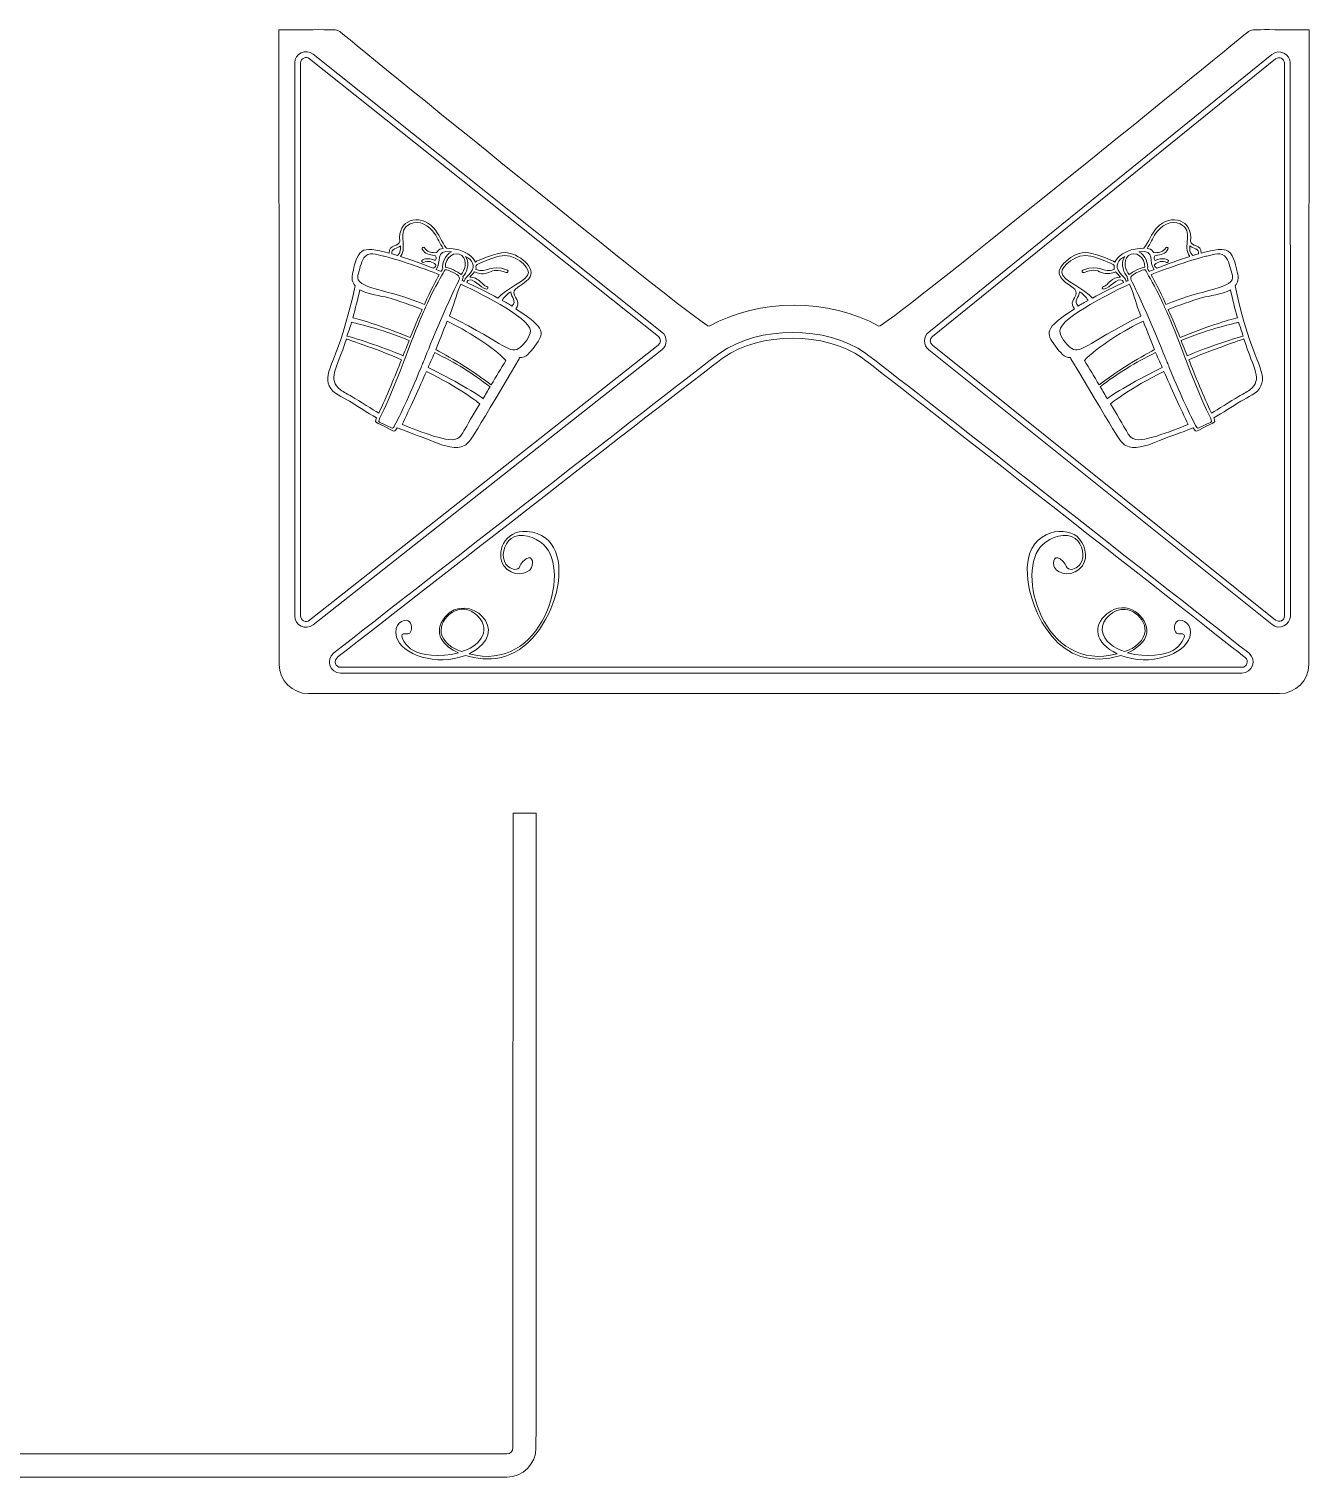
# Model space of a CAD drawing. Header units: inches. Extents: x 0.8 to 13.1, y 0.3 to 9.6.
# Drawn here: x 6.99 to 13.13, y 0.3 to 7.25 of the extents above; entities that cross this region are included whole.
import ezdxf

# ---------------------------------------------------------------- set-up
doc = ezdxf.new("R2010")
doc.units = ezdxf.units.IN
doc.header["$MEASUREMENT"] = 0
doc.layers.add('_U+0421_U+043B_U+043E_U+0439 1', color=7, linetype='Continuous')

msp = doc.modelspace()

# ---------------------------------------------------------------- linework, layer by layer
at = {"layer": '_U+0421_U+043B_U+043E_U+0439 1', "color": 12, "lineweight": 9, "true_color": 0xe30613}
for points, knots in [([(13.1297, 7.2473), (13.1297, 7.2473), (13.129, 4.4601), (13.1285, 4.2015), (13.1284, 4.1242), (13.0657, 4.0618), (12.9884, 4.0618), (12.9884, 4.0618), (8.3276, 4.0618), (8.3276, 4.0618), (8.2503, 4.0618), (8.1876, 4.1242), (8.1875, 4.2015), (8.187, 4.4601), (8.1863, 7.2473), (8.1863, 7.2473), (8.4734, 7.2473), (8.463, 7.251), (8.4811, 7.2362), (8.6438, 7.1035), (10.2283, 5.812), (10.2509, 5.8247), (10.4907, 5.9589), (10.8262, 5.9587), (11.0656, 5.8247), (11.0882, 5.812), (12.6728, 7.1035), (12.8356, 7.2363), (12.8537, 7.2511), (12.8437, 7.2473), (13.1297, 7.2473)], [0, 0, 0, 0, 1, 1, 1, 2, 2, 2, 3, 3, 3, 4, 4, 4, 5, 5, 5, 6, 6, 6, 7, 7, 7, 8, 8, 8, 9, 9, 9, 10, 10, 10, 10]), ([(9.3098, 3.488), (9.3098, 3.488), (9.3091, 0.6863), (9.3087, 0.4425), (9.3087, 0.4266), (9.2956, 0.4136), (9.2797, 0.4136), (9.2797, 0.4136), (4.6189, 0.4136), (4.6189, 0.4136), (4.6029, 0.4136), (4.5899, 0.4266), (4.5899, 0.4425), (4.5894, 0.6863), (4.5887, 3.488), (4.5887, 3.488), (4.5887, 3.488), (4.4776, 3.488), (4.4776, 3.488), (4.4776, 3.488), (4.4783, 0.7008), (4.4788, 0.4423), (4.4789, 0.365), (4.5416, 0.3025), (4.6189, 0.3025), (4.6189, 0.3025), (9.2797, 0.3025), (9.2797, 0.3025), (9.357, 0.3025), (9.4197, 0.365), (9.4198, 0.4423), (9.4202, 0.7008), (9.4209, 3.488), (9.4209, 3.488), (9.4209, 3.488), (9.3098, 3.488), (9.3098, 3.488), (9.3098, 3.488), (9.3098, 3.488), (9.3098, 3.488)], [0, 0, 0, 0, 1, 1, 1, 2, 2, 2, 3, 3, 3, 4, 4, 4, 5, 5, 5, 6, 6, 6, 7, 7, 7, 8, 8, 8, 9, 9, 9, 10, 10, 10, 11, 11, 11, 12, 12, 12, 13, 13, 13, 13])]:
    msp.add_open_spline(points, degree=3, knots=knots, dxfattribs=at)
at = {"layer": '_U+0421_U+043B_U+043E_U+0439 1', "color": 7, "lineweight": 9, "true_color": 0xffffff}
for points, knots in [([(10.0243, 5.7967), (10.0243, 5.7967), (8.3502, 7.1301), (8.3502, 7.1301), (8.3147, 7.1583), (8.2622, 7.1331), (8.2622, 7.0878), (8.2622, 6.6283), (8.2622, 4.8942), (8.2622, 4.4343), (8.2622, 4.389), (8.3143, 4.3638), (8.3499, 4.3918), (8.3499, 4.3918), (10.0241, 5.7118), (10.0241, 5.7118), (10.0515, 5.7334), (10.0516, 5.7749), (10.0243, 5.7967)], [0, 0, 0, 0, 1, 1, 1, 2, 2, 2, 3, 3, 3, 4, 4, 4, 5, 5, 5, 6, 6, 6, 6]), ([(13.0398, 7.0867), (13.0398, 7.1323), (12.987, 7.1573), (12.9516, 7.1287), (12.9516, 7.1287), (11.3045, 5.7964), (11.3045, 5.7964), (11.2776, 5.7746), (11.2777, 5.7336), (11.3047, 5.712), (11.3047, 5.712), (12.9519, 4.3931), (12.9519, 4.3931), (12.9874, 4.3647), (13.0399, 4.3899), (13.0399, 4.4353), (13.0399, 4.8965), (13.0399, 6.6259), (13.0398, 7.0867)], [0, 0, 0, 0, 1, 1, 1, 2, 2, 2, 3, 3, 3, 4, 4, 4, 5, 5, 5, 6, 6, 6, 6]), ([(10.0069, 5.7336), (10.0069, 5.7336), (8.3327, 4.4136), (8.3327, 4.4136), (8.3152, 4.3998), (8.2899, 4.4122), (8.2899, 4.4343), (8.2899, 4.7479), (8.29, 7.0234), (8.29, 7.0878), (8.29, 7.1101), (8.3156, 7.1221), (8.3328, 7.1083), (8.3328, 7.1083), (10.007, 5.7749), (10.007, 5.7749), (10.0203, 5.7643), (10.0203, 5.7441), (10.0069, 5.7336)], [0, 0, 0, 0, 1, 1, 1, 2, 2, 2, 3, 3, 3, 4, 4, 4, 5, 5, 5, 6, 6, 6, 6]), ([(12.9693, 4.4148), (12.9693, 4.4148), (11.322, 5.7337), (11.322, 5.7337), (11.3089, 5.7442), (11.3088, 5.7642), (11.3219, 5.7748), (11.3219, 5.7748), (12.9691, 7.1071), (12.9691, 7.1071), (12.9864, 7.1211), (13.0121, 7.1091), (13.0121, 7.0867), (13.0121, 7.0867), (13.0121, 4.4353), (13.0121, 4.4353), (13.0122, 4.4132), (12.9867, 4.4008), (12.9693, 4.4148)], [0, 0, 0, 0, 1, 1, 1, 2, 2, 2, 3, 3, 3, 4, 4, 4, 5, 5, 5, 6, 6, 6, 6]), ([(9.3232, 5.9086), (9.3475, 5.9333), (9.3226, 5.9591), (9.3165, 5.973), (9.3011, 6.0083), (9.3469, 6.0112), (9.385, 6.0527), (9.4295, 6.1012), (9.3335, 6.1773), (9.2715, 6.1779), (9.233, 6.1782), (9.1331, 6.1379), (9.1294, 6.1326), (9.1222, 6.1494), (9.0832, 6.1976), (8.9904, 6.1993), (8.965, 6.2288), (8.9552, 6.268), (8.928, 6.2967), (8.8573, 6.3713), (8.7544, 6.3334), (8.7663, 6.2331), (8.7644, 6.2046), (8.7131, 6.2182), (8.7148, 6.176), (8.6513, 6.193), (8.6042, 6.1986), (8.5861, 6.1856), (8.5531, 6.1618), (8.5476, 6.1053), (8.5416, 6.0847), (8.5328, 6.0553), (8.5384, 6.0338), (8.5523, 6.0179), (8.4713, 5.6469), (8.3961, 5.6112), (8.4279, 5.5382), (8.4443, 5.5009), (8.492, 5.4842), (8.5243, 5.4648), (8.568, 5.4386), (8.6101, 5.4099), (8.6544, 5.3849), (8.6473, 5.3705), (8.6473, 5.3635), (8.6623, 5.3579), (8.738, 5.326), (8.7357, 5.3058), (8.7533, 5.3374), (8.8164, 5.312), (8.8569, 5.2988), (8.9154, 5.277), (8.9509, 5.2592), (9.0219, 5.234), (9.0609, 5.2459), (9.1065, 5.26), (9.0978, 5.2675), (9.3398, 5.6679), (9.3411, 5.6702), (9.3415, 5.6723), (9.3414, 5.6743), (9.3726, 5.6734), (9.3911, 5.6979), (9.414, 5.7292), (9.4606, 5.7927), (9.4719, 5.8108), (9.3232, 5.9086)], [0, 0, 0, 0, 1, 1, 1, 2, 2, 2, 3, 3, 3, 4, 4, 4, 5, 5, 5, 6, 6, 6, 7, 7, 7, 8, 8, 8, 9, 9, 9, 10, 10, 10, 11, 11, 11, 12, 12, 12, 13, 13, 13, 14, 14, 14, 15, 15, 15, 16, 16, 16, 17, 17, 17, 18, 18, 18, 19, 19, 19, 20, 20, 20, 21, 21, 21, 22, 22, 22, 22]), ([(8.8154, 6.3155), (8.8606, 6.337), (8.9075, 6.3065), (8.9334, 6.2695), (8.9493, 6.2468), (8.9582, 6.2203), (8.9747, 6.1983), (8.9636, 6.1965), (8.953, 6.1928), (8.9466, 6.1835), (8.944, 6.1798), (8.9398, 6.1775), (8.9352, 6.1776), (8.9152, 6.1777), (8.8956, 6.1823), (8.8848, 6.2014), (8.8807, 6.2087), (8.8701, 6.2013), (8.8742, 6.1941), (8.8864, 6.1724), (8.9086, 6.1657), (8.9315, 6.1648), (8.9409, 6.1644), (8.9402, 6.1563), (8.9405, 6.1476), (8.9407, 6.1425), (8.9353, 6.1393), (8.9308, 6.1416), (8.9141, 6.1501), (8.8945, 6.1509), (8.8762, 6.1433), (8.8685, 6.1401), (8.8729, 6.128), (8.8806, 6.1312), (8.9015, 6.1398), (8.9226, 6.1355), (8.9387, 6.1199), (8.9427, 6.1135), (8.9345, 6.1094), (8.9298, 6.1052), (8.9289, 6.1044), (8.9283, 6.1035), (8.928, 6.1025), (8.8763, 6.123), (8.8217, 6.1432), (8.769, 6.16), (8.8083, 6.2039), (8.7457, 6.2824), (8.8154, 6.3155)], [0, 0, 0, 0, 1, 1, 1, 2, 2, 2, 3, 3, 3, 4, 4, 4, 5, 5, 5, 6, 6, 6, 7, 7, 7, 8, 8, 8, 9, 9, 9, 10, 10, 10, 11, 11, 11, 12, 12, 12, 13, 13, 13, 14, 14, 14, 15, 15, 15, 16, 16, 16, 16]), ([(12.7854, 6.0847), (12.7793, 6.1053), (12.7738, 6.1618), (12.7408, 6.1856), (12.7228, 6.1986), (12.6757, 6.193), (12.6122, 6.176), (12.6139, 6.2184), (12.5626, 6.2044), (12.5607, 6.2331), (12.5726, 6.3334), (12.4697, 6.3713), (12.399, 6.2967), (12.3718, 6.268), (12.362, 6.2288), (12.3366, 6.1993), (12.2438, 6.1976), (12.2048, 6.1494), (12.1976, 6.1326), (12.1939, 6.1379), (12.094, 6.1782), (12.0555, 6.1779), (12.0171, 6.1775), (11.9773, 6.1531), (11.9517, 6.1256), (11.904, 6.0741), (11.9424, 6.0446), (11.9984, 6.0096), (12.0107, 6.0019), (12.0163, 5.9863), (12.0105, 5.973), (12.0044, 5.9591), (11.9795, 5.9333), (12.0039, 5.9085), (11.8556, 5.8111), (11.866, 5.7932), (11.913, 5.7292), (11.936, 5.6979), (11.9544, 5.6734), (11.9856, 5.6743), (11.9855, 5.6722), (11.9859, 5.6702), (11.9873, 5.6679), (12.2293, 5.2675), (12.2205, 5.26), (12.2661, 5.2459), (12.3051, 5.2339), (12.3761, 5.2592), (12.4116, 5.277), (12.4701, 5.2988), (12.5106, 5.3119), (12.5737, 5.3373), (12.5913, 5.3058), (12.589, 5.326), (12.6647, 5.3579), (12.6797, 5.3635), (12.6797, 5.3704), (12.6727, 5.3849), (12.7169, 5.4099), (12.759, 5.4386), (12.8027, 5.4648), (12.835, 5.4842), (12.8828, 5.5009), (12.8991, 5.5382), (12.9309, 5.6112), (12.8558, 5.6468), (12.7748, 6.0179), (12.7886, 6.0338), (12.7942, 6.0553), (12.7854, 6.0847)], [0, 0, 0, 0, 1, 1, 1, 2, 2, 2, 3, 3, 3, 4, 4, 4, 5, 5, 5, 6, 6, 6, 7, 7, 7, 8, 8, 8, 9, 9, 9, 10, 10, 10, 11, 11, 11, 12, 12, 12, 13, 13, 13, 14, 14, 14, 15, 15, 15, 16, 16, 16, 17, 17, 17, 18, 18, 18, 19, 19, 19, 20, 20, 20, 21, 21, 21, 22, 22, 22, 23, 23, 23, 23]), ([(12.3936, 6.2695), (12.4195, 6.3065), (12.4664, 6.337), (12.5116, 6.3155), (12.5813, 6.2824), (12.5187, 6.2039), (12.558, 6.16), (12.5053, 6.1432), (12.4507, 6.123), (12.399, 6.1025), (12.3986, 6.1035), (12.3981, 6.1044), (12.3972, 6.1052), (12.3925, 6.1093), (12.3843, 6.1135), (12.3883, 6.1199), (12.4044, 6.1355), (12.4255, 6.1398), (12.4464, 6.1311), (12.4541, 6.1279), (12.4585, 6.1401), (12.4508, 6.1433), (12.4324, 6.1509), (12.4129, 6.1501), (12.3962, 6.1415), (12.3917, 6.1392), (12.3863, 6.1425), (12.3865, 6.1476), (12.3868, 6.1563), (12.3861, 6.1644), (12.3955, 6.1648), (12.4184, 6.1657), (12.4406, 6.1724), (12.4528, 6.194), (12.4569, 6.2012), (12.4463, 6.2087), (12.4422, 6.2014), (12.4314, 6.1823), (12.4118, 6.1777), (12.3918, 6.1775), (12.3872, 6.1775), (12.383, 6.1797), (12.3804, 6.1835), (12.3739, 6.1928), (12.3634, 6.1964), (12.3523, 6.1983), (12.3688, 6.2203), (12.3777, 6.2468), (12.3936, 6.2695)], [0, 0, 0, 0, 1, 1, 1, 2, 2, 2, 3, 3, 3, 4, 4, 4, 5, 5, 5, 6, 6, 6, 7, 7, 7, 8, 8, 8, 9, 9, 9, 10, 10, 10, 11, 11, 11, 12, 12, 12, 13, 13, 13, 14, 14, 14, 15, 15, 15, 16, 16, 16, 16]), ([(8.5654, 6.068), (8.5733, 6.0963), (8.5781, 6.1285), (8.5943, 6.1531), (8.6157, 6.1857), (8.6559, 6.1672), (8.6882, 6.1615), (8.6968, 6.1617), (8.8921, 6.101), (8.9552, 6.0714), (8.9397, 6.0425), (8.9178, 6.0034), (8.8842, 5.9294), (8.714, 6.0023), (8.5477, 6.005), (8.5654, 6.068)], [0, 0, 0, 0, 1, 1, 1, 2, 2, 2, 3, 3, 3, 4, 4, 4, 5, 5, 5, 5]), ([(8.7693, 6.2099), (8.771, 6.1933), (8.7701, 6.1773), (8.7567, 6.1657), (8.7562, 6.1653), (8.7559, 6.1647), (8.7555, 6.1642), (8.7461, 6.1671), (8.737, 6.1698), (8.7281, 6.1723), (8.7221, 6.1972), (8.7548, 6.1961), (8.7693, 6.2099)], [0, 0, 0, 0, 1, 1, 1, 2, 2, 2, 3, 3, 3, 4, 4, 4, 4]), ([(9.0137, 6.1824), (8.983, 6.1666), (8.9671, 6.1218), (8.9726, 6.1018), (8.971, 6.0993), (8.9668, 6.0905), (8.9651, 6.0877), (8.965, 6.0877), (8.9403, 6.0976), (8.9403, 6.0976), (8.9704, 6.1281), (8.9293, 6.1957), (9.0137, 6.1824)], [0, 0, 0, 0, 1, 1, 1, 2, 2, 2, 3, 3, 3, 4, 4, 4, 4]), ([(9.0636, 6.1637), (9.0943, 6.1375), (9.0762, 6.0897), (9.0609, 6.0732), (9.0427, 6.0859), (9.0055, 6.1075), (8.9849, 6.1073), (8.9821, 6.1541), (9.0329, 6.1899), (9.0636, 6.1637)], [0, 0, 0, 0, 1, 1, 1, 2, 2, 2, 3, 3, 3, 3]), ([(12.2634, 6.1637), (12.2941, 6.19), (12.3449, 6.1541), (12.3421, 6.1073), (12.3215, 6.1075), (12.2843, 6.0859), (12.2661, 6.0732), (12.2508, 6.0897), (12.2327, 6.1375), (12.2634, 6.1637)], [0, 0, 0, 0, 1, 1, 1, 2, 2, 2, 3, 3, 3, 3]), ([(12.3867, 6.0976), (12.3867, 6.0976), (12.362, 6.0877), (12.3619, 6.0877), (12.3602, 6.0905), (12.356, 6.0993), (12.3544, 6.1018), (12.3599, 6.1218), (12.3441, 6.1666), (12.3133, 6.1824), (12.3977, 6.1957), (12.3566, 6.1281), (12.3867, 6.0976)], [0, 0, 0, 0, 1, 1, 1, 2, 2, 2, 3, 3, 3, 4, 4, 4, 4]), ([(12.6388, 6.1615), (12.6711, 6.1672), (12.7113, 6.1856), (12.7327, 6.1531), (12.7489, 6.1284), (12.7537, 6.0963), (12.7616, 6.068), (12.7793, 6.005), (12.6131, 6.0023), (12.4428, 5.9293), (12.4092, 6.0034), (12.3873, 6.0425), (12.3718, 6.0714), (12.4349, 6.101), (12.6302, 6.1617), (12.6388, 6.1615)], [0, 0, 0, 0, 1, 1, 1, 2, 2, 2, 3, 3, 3, 4, 4, 4, 5, 5, 5, 5]), ([(12.5577, 6.2099), (12.5722, 6.1961), (12.6049, 6.1972), (12.5989, 6.1723), (12.59, 6.1698), (12.5809, 6.1671), (12.5715, 6.1642), (12.5711, 6.1647), (12.5708, 6.1653), (12.5703, 6.1658), (12.5569, 6.1773), (12.556, 6.1933), (12.5577, 6.2099)], [0, 0, 0, 0, 1, 1, 1, 2, 2, 2, 3, 3, 3, 4, 4, 4, 4]), ([(9.1048, 6.0802), (9.0928, 6.0652), (9.0801, 6.0572), (9.0753, 6.0398), (9.075, 6.0399), (9.0657, 6.0442), (9.0657, 6.0442), (9.0685, 6.0502), (9.0711, 6.0569), (9.0695, 6.0635), (9.0838, 6.0774), (9.1064, 6.1196), (9.0817, 6.16), (9.112, 6.1433), (9.1343, 6.1171), (9.1048, 6.0802)], [0, 0, 0, 0, 1, 1, 1, 2, 2, 2, 3, 3, 3, 4, 4, 4, 5, 5, 5, 5]), ([(9.277, 6.082), (9.2846, 6.0788), (9.2902, 6.0905), (9.2825, 6.0938), (9.2, 6.1285), (9.1859, 6.0734), (9.1318, 6.0975), (9.134, 6.1031), (9.1275, 6.1164), (9.1378, 6.1211), (9.1718, 6.1365), (9.2078, 6.1518), (9.244, 6.1611), (9.3167, 6.1798), (9.3847, 6.1096), (9.3843, 6.0825), (9.3836, 6.042), (9.2674, 6.0053), (9.2373, 5.9587), (9.1972, 5.9838), (9.1168, 6.0205), (9.0874, 6.0341), (9.0881, 6.037), (9.09, 6.0429), (9.0927, 6.0445), (9.1212, 6.0605), (9.1486, 6.0081), (9.1822, 6.0026), (9.1904, 6.0013), (9.1926, 6.0141), (9.1844, 6.0154), (9.1693, 6.0178), (9.1639, 6.0289), (9.1541, 6.0384), (9.1407, 6.0514), (9.1205, 6.0612), (9.1019, 6.0598), (9.1097, 6.0687), (9.1187, 6.0768), (9.1254, 6.086), (9.1973, 6.0524), (9.1937, 6.1171), (9.277, 6.082)], [0, 0, 0, 0, 1, 1, 1, 2, 2, 2, 3, 3, 3, 4, 4, 4, 5, 5, 5, 6, 6, 6, 7, 7, 7, 8, 8, 8, 9, 9, 9, 10, 10, 10, 11, 11, 11, 12, 12, 12, 13, 13, 13, 14, 14, 14, 14]), ([(11.9427, 6.0826), (11.9423, 6.1099), (12.0106, 6.1797), (12.083, 6.1611), (12.1192, 6.1518), (12.1552, 6.1366), (12.1892, 6.1211), (12.1995, 6.1164), (12.1929, 6.1031), (12.1952, 6.0975), (12.1407, 6.0733), (12.1273, 6.1286), (12.0445, 6.0938), (12.0368, 6.0905), (12.0424, 6.0788), (12.05, 6.0821), (12.1058, 6.1056), (12.1139, 6.0869), (12.1432, 6.0794), (12.1635, 6.0742), (12.183, 6.0774), (12.2016, 6.0861), (12.2083, 6.0769), (12.2173, 6.0687), (12.2251, 6.0598), (12.2156, 6.0605), (12.2062, 6.0585), (12.197, 6.0545), (12.1645, 6.0404), (12.165, 6.019), (12.1426, 6.0154), (12.1344, 6.0141), (12.1366, 6.0014), (12.1448, 6.0027), (12.1784, 6.0081), (12.2057, 6.0605), (12.2343, 6.0445), (12.237, 6.043), (12.2389, 6.0371), (12.2396, 6.0342), (12.2102, 6.0205), (12.1298, 5.9839), (12.0897, 5.9588), (12.0598, 6.0051), (11.9434, 6.042), (11.9427, 6.0826)], [0, 0, 0, 0, 1, 1, 1, 2, 2, 2, 3, 3, 3, 4, 4, 4, 5, 5, 5, 6, 6, 6, 7, 7, 7, 8, 8, 8, 9, 9, 9, 10, 10, 10, 11, 11, 11, 12, 12, 12, 13, 13, 13, 14, 14, 14, 15, 15, 15, 15]), ([(12.2453, 6.16), (12.2206, 6.1196), (12.2434, 6.0772), (12.2575, 6.0635), (12.256, 6.0569), (12.2585, 6.0502), (12.2613, 6.0442), (12.2613, 6.0442), (12.252, 6.0399), (12.2517, 6.0398), (12.2469, 6.0572), (12.2342, 6.0652), (12.2223, 6.0802), (12.1927, 6.1171), (12.215, 6.1433), (12.2453, 6.16)], [0, 0, 0, 0, 1, 1, 1, 2, 2, 2, 3, 3, 3, 4, 4, 4, 5, 5, 5, 5]), ([(8.7416, 5.348), (8.7389, 5.3427), (8.7342, 5.3327), (8.7263, 5.3369), (8.6656, 5.3709), (8.6523, 5.352), (8.6788, 5.4013), (8.6788, 5.4013), (8.6788, 5.4013), (8.6787, 5.4013), (8.7369, 5.5165), (8.8068, 5.7153), (8.8307, 5.7728), (8.8306, 5.7728), (8.8306, 5.7728), (8.8306, 5.7728), (8.8627, 5.8564), (8.8812, 5.8961), (8.8871, 5.91), (8.8871, 5.91), (8.8875, 5.9098), (8.8875, 5.9098), (8.8912, 5.9185), (8.8951, 5.927), (8.8989, 5.9354), (8.8989, 5.9354), (8.8988, 5.9355), (8.8988, 5.9355), (8.9404, 6.0257), (8.9658, 6.0629), (8.9797, 6.0895), (8.9849, 6.1008), (8.9953, 6.0949), (9.0077, 6.0893), (9.0653, 6.063), (9.0568, 6.0576), (9.0404, 6.0247), (8.9743, 5.8909), (8.8832, 5.665), (8.8785, 5.6511), (8.8784, 5.6512), (8.8784, 5.6512), (8.8783, 5.6512), (8.875, 5.6431), (8.8717, 5.6351), (8.8683, 5.6269), (8.8683, 5.6269), (8.8684, 5.6269), (8.8685, 5.6268), (8.804, 5.471), (8.771, 5.4049), (8.7416, 5.348)], [0, 0, 0, 0, 1, 1, 1, 2, 2, 2, 3, 3, 3, 4, 4, 4, 5, 5, 5, 6, 6, 6, 7, 7, 7, 8, 8, 8, 9, 9, 9, 10, 10, 10, 11, 11, 11, 12, 12, 12, 13, 13, 13, 14, 14, 14, 15, 15, 15, 16, 16, 16, 17, 17, 17, 17]), ([(12.6007, 5.3369), (12.5929, 5.3327), (12.5881, 5.3427), (12.5854, 5.348), (12.556, 5.4049), (12.523, 5.471), (12.4585, 5.6268), (12.4586, 5.6269), (12.4587, 5.6269), (12.4587, 5.6269), (12.4553, 5.6351), (12.452, 5.6431), (12.4488, 5.6512), (12.4486, 5.6512), (12.4486, 5.6512), (12.4485, 5.6511), (12.4438, 5.665), (12.3484, 5.8995), (12.2867, 6.0247), (12.2702, 6.0576), (12.2617, 6.063), (12.3194, 6.0893), (12.3318, 6.0949), (12.3421, 6.1008), (12.3474, 6.0895), (12.3612, 6.0629), (12.3866, 6.0257), (12.4282, 5.9355), (12.4282, 5.9355), (12.4281, 5.9354), (12.4281, 5.9354), (12.432, 5.927), (12.4358, 5.9185), (12.4396, 5.9098), (12.4396, 5.9098), (12.4399, 5.91), (12.4399, 5.91), (12.4458, 5.8961), (12.4642, 5.8566), (12.4964, 5.7728), (12.4964, 5.7728), (12.4964, 5.7728), (12.4963, 5.7728), (12.5205, 5.7146), (12.5901, 5.5165), (12.6484, 5.4013), (12.6482, 5.4013), (12.6482, 5.4013), (12.6482, 5.4013), (12.6747, 5.352), (12.6615, 5.3709), (12.6007, 5.3369)], [0, 0, 0, 0, 1, 1, 1, 2, 2, 2, 3, 3, 3, 4, 4, 4, 5, 5, 5, 6, 6, 6, 7, 7, 7, 8, 8, 8, 9, 9, 9, 10, 10, 10, 11, 11, 11, 12, 12, 12, 13, 13, 13, 14, 14, 14, 15, 15, 15, 16, 16, 16, 17, 17, 17, 17]), ([(8.5746, 5.9997), (8.6148, 5.976), (8.6772, 5.9706), (8.7089, 5.9618), (8.7651, 5.946), (8.8202, 5.9262), (8.873, 5.9042), (8.8674, 5.8924), (8.8408, 5.8307), (8.8165, 5.77), (8.6996, 5.8194), (8.5819, 5.8554), (8.5408, 5.8655), (8.5534, 5.9106), (8.5644, 5.9539), (8.5746, 5.9997)], [0, 0, 0, 0, 1, 1, 1, 2, 2, 2, 3, 3, 3, 4, 4, 4, 5, 5, 5, 5]), ([(9.3456, 5.7247), (9.2936, 5.6839), (9.2817, 5.7349), (9.0046, 5.8737), (9.0046, 5.8739), (9.0047, 5.8743), (9.0047, 5.8746), (9.03, 5.9341), (9.031, 5.9613), (9.0586, 6.027), (9.1165, 5.9999), (9.3929, 5.8674), (9.393, 5.8032), (9.3929, 5.7705), (9.3615, 5.7407), (9.3456, 5.7247)], [0, 0, 0, 0, 1, 1, 1, 2, 2, 2, 3, 3, 3, 4, 4, 4, 5, 5, 5, 5]), ([(9.3046, 5.9214), (9.2876, 5.9322), (9.2767, 5.9374), (9.257, 5.9485), (9.2684, 5.966), (9.2825, 5.979), (9.2983, 5.9903), (9.3007, 5.9628), (9.3295, 5.9442), (9.3046, 5.9214)], [0, 0, 0, 0, 1, 1, 1, 2, 2, 2, 3, 3, 3, 3]), ([(11.9814, 5.7247), (11.9655, 5.7407), (11.9341, 5.7705), (11.934, 5.8032), (11.9341, 5.8673), (12.2105, 5.9998), (12.2684, 6.027), (12.296, 5.9613), (12.297, 5.9341), (12.3222, 5.8746), (12.3222, 5.8743), (12.3224, 5.8739), (12.3224, 5.8736), (12.0453, 5.7349), (12.0334, 5.6839), (11.9814, 5.7247)], [0, 0, 0, 0, 1, 1, 1, 2, 2, 2, 3, 3, 3, 4, 4, 4, 5, 5, 5, 5]), ([(12.0287, 5.9903), (12.0445, 5.979), (12.0586, 5.9659), (12.07, 5.9485), (12.0503, 5.9374), (12.0394, 5.9322), (12.0224, 5.9214), (11.9976, 5.9442), (12.0263, 5.9629), (12.0287, 5.9903)], [0, 0, 0, 0, 1, 1, 1, 2, 2, 2, 3, 3, 3, 3]), ([(12.7862, 5.8655), (12.7451, 5.8554), (12.6281, 5.8197), (12.5105, 5.77), (12.4862, 5.8307), (12.4595, 5.8924), (12.454, 5.9042), (12.5068, 5.9262), (12.5619, 5.946), (12.6181, 5.9618), (12.6498, 5.9706), (12.7122, 5.976), (12.7524, 5.9997), (12.7626, 5.9539), (12.7736, 5.9106), (12.7862, 5.8655)], [0, 0, 0, 0, 1, 1, 1, 2, 2, 2, 3, 3, 3, 4, 4, 4, 5, 5, 5, 5]), ([(8.5351, 5.8438), (8.5536, 5.8383), (8.6646, 5.8165), (8.8116, 5.7559), (8.8105, 5.7534), (8.7816, 5.6831), (8.7816, 5.6831), (8.7396, 5.7029), (8.5891, 5.7577), (8.5128, 5.7771), (8.5218, 5.803), (8.5268, 5.8178), (8.5351, 5.8438)], [0, 0, 0, 0, 1, 1, 1, 2, 2, 2, 3, 3, 3, 4, 4, 4, 4]), ([(9.205, 5.5437), (9.0674, 5.6469), (8.9392, 5.7121), (8.9392, 5.7121), (8.9586, 5.7571), (8.9696, 5.7923), (8.9936, 5.849), (9.0778, 5.8097), (9.2206, 5.7213), (9.2754, 5.6601), (9.2515, 5.6205), (9.229, 5.5834), (9.205, 5.5437)], [0, 0, 0, 0, 1, 1, 1, 2, 2, 2, 3, 3, 3, 4, 4, 4, 4]), ([(12.0516, 5.6601), (12.1082, 5.7233), (12.2519, 5.8108), (12.3334, 5.849), (12.3572, 5.7928), (12.3683, 5.7573), (12.3878, 5.7121), (12.3878, 5.7121), (12.2596, 5.6469), (12.122, 5.5437), (12.098, 5.5834), (12.0755, 5.6205), (12.0516, 5.6601)], [0, 0, 0, 0, 1, 1, 1, 2, 2, 2, 3, 3, 3, 4, 4, 4, 4]), ([(12.8142, 5.777), (12.7431, 5.759), (12.5935, 5.7054), (12.5455, 5.6831), (12.5436, 5.6872), (12.5182, 5.7498), (12.5154, 5.7558), (12.6626, 5.8165), (12.7737, 5.8384), (12.7919, 5.8438), (12.8002, 5.8178), (12.8052, 5.803), (12.8142, 5.777)], [0, 0, 0, 0, 1, 1, 1, 2, 2, 2, 3, 3, 3, 4, 4, 4, 4]), ([(12.8402, 4.2569), (12.4206, 4.5863), (11.0699, 5.6467), (11.0006, 5.6955), (10.8122, 5.828), (10.4907, 5.8286), (10.3015, 5.6955), (10.2322, 5.6467), (8.8719, 4.5866), (8.4491, 4.2571), (8.4084, 4.2254), (8.4309, 4.1602), (8.4824, 4.1602), (8.4824, 4.1602), (12.8066, 4.1602), (12.8066, 4.1602), (12.8581, 4.1602), (12.8806, 4.2252), (12.8402, 4.2569)], [0, 0, 0, 0, 1, 1, 1, 2, 2, 2, 3, 3, 3, 4, 4, 4, 5, 5, 5, 6, 6, 6, 6]), ([(12.8067, 4.188), (12.8067, 4.188), (8.4824, 4.188), (8.4824, 4.188), (8.4601, 4.188), (8.4421, 4.2165), (8.4712, 4.2391), (8.9109, 4.5818), (10.249, 5.6246), (10.3175, 5.6728), (10.4969, 5.799), (10.8059, 5.7985), (10.9846, 5.6728), (11.0603, 5.6195), (12.7365, 4.303), (12.823, 4.2351), (12.8427, 4.2196), (12.8318, 4.188), (12.8067, 4.188)], [0, 0, 0, 0, 1, 1, 1, 2, 2, 2, 3, 3, 3, 4, 4, 4, 5, 5, 5, 6, 6, 6, 6]), ([(8.5353, 5.4882), (8.5179, 5.4987), (8.4967, 5.5068), (8.4813, 5.5198), (8.4182, 5.5723), (8.4609, 5.612), (8.51, 5.7635), (8.5115, 5.7628), (8.6893, 5.7032), (8.7742, 5.6639), (8.745, 5.5902), (8.7027, 5.4846), (8.6657, 5.4081), (8.6362, 5.4234), (8.5748, 5.4646), (8.5353, 5.4882)], [0, 0, 0, 0, 1, 1, 1, 2, 2, 2, 3, 3, 3, 4, 4, 4, 5, 5, 5, 5]), ([(9.1654, 5.4756), (9.158, 5.4895), (9.0078, 5.576), (8.9018, 5.6268), (8.9129, 5.6504), (8.928, 5.6863), (8.9337, 5.6985), (9.0338, 5.649), (9.1123, 5.6003), (9.1993, 5.5346), (9.1879, 5.5149), (9.1766, 5.4953), (9.1654, 5.4756)], [0, 0, 0, 0, 1, 1, 1, 2, 2, 2, 3, 3, 3, 4, 4, 4, 4]), ([(12.1616, 5.4756), (12.1504, 5.4953), (12.1391, 5.5149), (12.1277, 5.5346), (12.2146, 5.6002), (12.2931, 5.6489), (12.3933, 5.6985), (12.399, 5.6863), (12.4142, 5.6503), (12.4252, 5.6268), (12.3191, 5.576), (12.169, 5.4895), (12.1616, 5.4756)], [0, 0, 0, 0, 1, 1, 1, 2, 2, 2, 3, 3, 3, 4, 4, 4, 4]), ([(12.8457, 5.5198), (12.8303, 5.5068), (12.8091, 5.4986), (12.7917, 5.4882), (12.7522, 5.4646), (12.6908, 5.4234), (12.6613, 5.4081), (12.6243, 5.4846), (12.582, 5.5902), (12.5528, 5.6639), (12.6437, 5.7054), (12.8169, 5.7635), (12.817, 5.7635), (12.8661, 5.612), (12.9088, 5.5723), (12.8457, 5.5198)], [0, 0, 0, 0, 1, 1, 1, 2, 2, 2, 3, 3, 3, 4, 4, 4, 5, 5, 5, 5]), ([(9.0384, 5.2838), (8.9965, 5.2629), (8.8193, 5.3363), (8.7771, 5.3534), (8.8109, 5.4199), (8.8635, 5.5389), (8.8937, 5.6074), (9.0527, 5.5313), (9.1499, 5.4524), (9.1499, 5.4524), (9.0533, 5.2921), (9.0677, 5.2985), (9.0384, 5.2838)], [0, 0, 0, 0, 1, 1, 1, 2, 2, 2, 3, 3, 3, 4, 4, 4, 4]), ([(12.2886, 5.2838), (12.2593, 5.2985), (12.2737, 5.2921), (12.1771, 5.4524), (12.1771, 5.4524), (12.2743, 5.5313), (12.4333, 5.6075), (12.4635, 5.5389), (12.5161, 5.4199), (12.5499, 5.3534), (12.5077, 5.3363), (12.3305, 5.2629), (12.2886, 5.2838)], [0, 0, 0, 0, 1, 1, 1, 2, 2, 2, 3, 3, 3, 4, 4, 4, 4]), ([(12.5004, 4.4111), (12.4806, 4.4006), (12.4799, 4.3646), (12.4933, 4.3523), (12.505, 4.3416), (12.5233, 4.3535), (12.5294, 4.3451), (12.5383, 4.3327), (12.5134, 4.2907), (12.4753, 4.2681), (12.4396, 4.247), (12.3518, 4.2325), (12.2588, 4.2574), (12.2948, 4.2722), (12.3455, 4.3099), (12.351, 4.3529), (12.3602, 4.425), (12.2562, 4.5242), (12.1595, 4.4444), (12.0899, 4.387), (12.0995, 4.3061), (12.2088, 4.2531), (11.8566, 4.1549), (11.7138, 4.6518), (11.8521, 4.7777), (11.8909, 4.8131), (11.9632, 4.8387), (12.0069, 4.8068), (12.0433, 4.7803), (12.0567, 4.7163), (12.0316, 4.6829), (12.0181, 4.6649), (11.9904, 4.6522), (11.9749, 4.6603), (11.9638, 4.6661), (11.9666, 4.6785), (11.9505, 4.6951), (11.9058, 4.7411), (11.8968, 4.6916), (11.9088, 4.6668), (11.9257, 4.6318), (12.0023, 4.6192), (12.042, 4.6756), (12.0729, 4.7195), (12.0525, 4.7851), (12.015, 4.8165), (11.9531, 4.8682), (11.763, 4.8469), (11.7779, 4.63), (11.7901, 4.452), (11.9333, 4.1497), (12.2263, 4.2453), (12.3642, 4.1891), (12.5348, 4.2515), (12.557, 4.3327), (12.5744, 4.3962), (12.5224, 4.4227), (12.5004, 4.4111)], [0, 0, 0, 0, 1, 1, 1, 2, 2, 2, 3, 3, 3, 4, 4, 4, 5, 5, 5, 6, 6, 6, 7, 7, 7, 8, 8, 8, 9, 9, 9, 10, 10, 10, 11, 11, 11, 12, 12, 12, 13, 13, 13, 14, 14, 14, 15, 15, 15, 16, 16, 16, 17, 17, 17, 18, 18, 18, 19, 19, 19, 19]), ([(9.377, 4.8401), (9.2651, 4.849), (9.2259, 4.7316), (9.2653, 4.6756), (9.3049, 4.6192), (9.3816, 4.6318), (9.3985, 4.6668), (9.4103, 4.6914), (9.4017, 4.7413), (9.3568, 4.6951), (9.3406, 4.6785), (9.3435, 4.6661), (9.3324, 4.6603), (9.3169, 4.6522), (9.2891, 4.6649), (9.2756, 4.6828), (9.2506, 4.7162), (9.264, 4.7802), (9.3004, 4.8068), (9.3441, 4.8386), (9.4164, 4.8131), (9.4552, 4.7777), (9.5961, 4.6494), (9.4471, 4.1559), (9.0985, 4.2531), (9.32, 4.3605), (9.0898, 4.5615), (8.9818, 4.4282), (8.9228, 4.3553), (8.9748, 4.2876), (9.0484, 4.2573), (8.9556, 4.2325), (8.8677, 4.2469), (8.832, 4.2681), (8.7939, 4.2907), (8.769, 4.3327), (8.7779, 4.3451), (8.784, 4.3535), (8.8023, 4.3416), (8.814, 4.3523), (8.8274, 4.3645), (8.8266, 4.4006), (8.8069, 4.4111), (8.7851, 4.4226), (8.7328, 4.3964), (8.7503, 4.3327), (8.7728, 4.2505), (8.9444, 4.1896), (9.0809, 4.2453), (9.1338, 4.228), (9.1943, 4.223), (9.2465, 4.2334), (9.5125, 4.2864), (9.6599, 4.8173), (9.377, 4.8401)], [0, 0, 0, 0, 1, 1, 1, 2, 2, 2, 3, 3, 3, 4, 4, 4, 5, 5, 5, 6, 6, 6, 7, 7, 7, 8, 8, 8, 9, 9, 9, 10, 10, 10, 11, 11, 11, 12, 12, 12, 13, 13, 13, 14, 14, 14, 15, 15, 15, 16, 16, 16, 17, 17, 17, 18, 18, 18, 18]), ([(9.0634, 4.2638), (9.0219, 4.2741), (8.972, 4.3104), (8.965, 4.3523), (8.9524, 4.4273), (9.0605, 4.5151), (9.1397, 4.4347), (9.2144, 4.3589), (9.1355, 4.2822), (9.0634, 4.2638)], [0, 0, 0, 0, 1, 1, 1, 2, 2, 2, 3, 3, 3, 3]), ([(12.1376, 4.365), (12.1346, 4.418), (12.1914, 4.4713), (12.2481, 4.4661), (12.3126, 4.4601), (12.3979, 4.3639), (12.2946, 4.2875), (12.2753, 4.2732), (12.2562, 4.2668), (12.2438, 4.2638), (12.198, 4.2755), (12.1404, 4.3151), (12.1376, 4.365)], [0, 0, 0, 0, 1, 1, 1, 2, 2, 2, 3, 3, 3, 4, 4, 4, 4])]:
    msp.add_open_spline(points, degree=3, knots=knots, dxfattribs=at)

doc.saveas('drawing.dxf')
